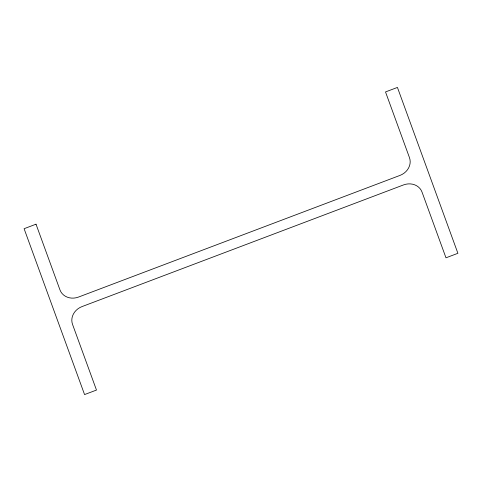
<?xml version="1.0" encoding="UTF-8"?>
<svg xmlns="http://www.w3.org/2000/svg" width="482" height="482" viewBox="0 0 482 482"><rect width="100%" height="100%" fill="white"/><g stroke="black" fill="none" stroke-linecap="round" stroke-linejoin="round"><path stroke-width="0.72" d="M36.017 224.19L24.1 228.703L84.567 394.571L96.484 390.065L72.523 324.338A14.99 13.237 -23.2 0 1 82.006 306.594L403.47 184.943A14.99 13.237 -23.2 0 1 422.027 192.083L445.983 257.81L457.9 253.297L397.433 87.429L385.516 91.935L409.477 157.662A14.99 13.237 -23.2 0 1 399.994 175.406L78.53 297.057A14.99 13.237 -23.2 0 1 59.973 289.917L36.017 224.19"/></g></svg>
